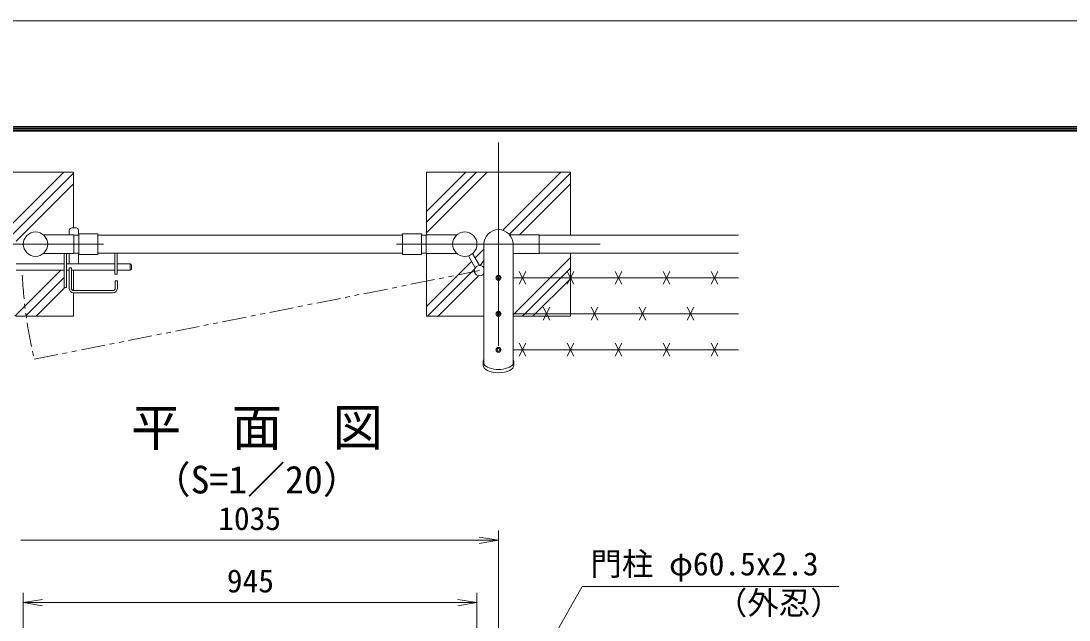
# Model space of a CAD drawing. Units: millimetres, scale not verified. Extents: x -4200 to 4200, y -2970 to 2970.
# Drawn here: x -2539 to -356, y 1722 to 2970 of the extents above; entities that cross this region are included whole.
import ezdxf
from ezdxf.enums import TextEntityAlignment as Align

# ---------------------------------------------------------------- set-up
doc = ezdxf.new("R2010")
doc.units = ezdxf.units.MM
doc.header["$LTSCALE"] = 20
doc.linetypes.add('USER1', pattern=[50.8, 31.75, -6.35, 6.35, -6.35])
doc.linetypes.add('USER3', pattern=[5, 2.5, -0.5, 0.5, -0.5, 0.5, -0.5])
for name, color, linetype, lineweight in [('0-0_D-STR-TXT', 7, 'Continuous', 9), ('0-1_D-TTL', 7, 'Continuous', 9), ('0-2_D-TTL-TXT', 7, 'Continuous', 18), ('0-3_D-STR4', 7, 'Continuous', 9), ('0-4_D-BMK', 2, 'USER1', 13), ('0-5_D-STR1', 1, 'Continuous', 18), ('0-7_D-DCR-HCH', 7, 'Continuous', 9), ('0-8_D-STR3', 3, 'Continuous', 13), ('0-9_D-STR-DIM', 7, 'Continuous', 9), ('0-A_0', 7, 'Continuous', 9)]:
    doc.layers.add(name, color=color, linetype=linetype, lineweight=lineweight)
doc.styles.add('ＭＳ ゴシック', font='')
doc.styles.get('ＭＳ ゴシック').set_extended_font_data('MS Gothic')

# ---------------------------------------------------------------- blocks, each defined once
blk = doc.blocks.new('_Open')
at = {"layer": '0-A_0'}
blk.add_line((-20, 3.33), (0, 0), dxfattribs=at)
blk.add_lwpolyline([(-20, -3.33), (0, 0), (-20, 0)], dxfattribs=at)
blk = doc.blocks.new('MLeader10')
at = {"layer": '0-0_D-STR-TXT'}
blk.add_line((-1505.64, 1537.32), (-1531.08, 1505.74), dxfattribs=at)
for points in [[(-1511.45, 1540.59), (-1369.94, 1791.85), (-842.86, 1791.85), (-835.66, 1791.85)], [(-1517.26, 1543.87), (-1531.08, 1505.74), (-1511.45, 1540.59)]]:
    blk.add_lwpolyline(points, dxfattribs=at)

msp = doc.modelspace()

# ---------------------------------------------------------------- linework, layer by layer
at = {"layer": '0-1_D-TTL', "color": 2, "lineweight": 18}
msp.add_lwpolyline([(-4200, 2970), (4200, 2970), (4200, -2970), (-4200, -2970)], close=True, dxfattribs=at)
at = {"layer": '0-1_D-TTL'}
for points in [[(-3930, 2750), (3930, 2750), (3930, -2750), (-3930, -2750)], [(-3927.5, 2747.5), (3927.5, 2747.5), (3927.5, -2747.5), (-3927.5, -2747.5)], [(-3925, 2745), (3925, 2745), (3925, -2745), (-3925, -2745)], [(-3922.5, 2742.5), (3922.5, 2742.5), (3922.5, -2742.5), (-3922.5, -2742.5)], [(-3920, 2740), (3920, 2740), (3920, -2740), (-3920, -2740)]]:
    msp.add_lwpolyline(points, close=True, dxfattribs=at)
at = {"layer": '0-3_D-STR4'}
for p, q in [((-2429.32, 2654.85), (-2729.32, 2654.85)), ((-2429.32, 2538.65), (-2429.32, 2654.85)), ((-1694.32, 2654.85), (-1394.32, 2654.85)), ((-1694.32, 2524.55), (-1694.32, 2654.85)), ((-1394.32, 2523.85), (-1394.32, 2654.85)), ((-1694.32, 2354.85), (-1694.32, 2485.15)), ((-2429.32, 2408.16), (-2429.32, 2450.65)), ((-2429.32, 2354.85), (-2429.32, 2403.65)), ((-2429.32, 2354.85), (-2549.07, 2354.85)), ((-1694.32, 2354.85), (-1574.57, 2354.85))]:
    msp.add_line(p, q, dxfattribs=at)
msp.add_lwpolyline([(-1514.07, 2354.85), (-1394.32, 2354.85), (-1394.32, 2485.85)], dxfattribs=at)
at = {"layer": '0-4_D-BMK'}
for p, q in [((-1544.32, 2292.72), (-1544.32, 2716.99)), ((-2367.19, 2504.85), (-2791.45, 2504.85)), ((-1756.45, 2504.85), (-1332.19, 2504.85))]:
    msp.add_line(p, q, dxfattribs=at)
at = {"layer": '0-4_D-BMK', "linetype": 'USER3'}
msp.add_line((-2511.21, 2265.02), (-1583.71, 2449.67), dxfattribs=at)
msp.add_arc((-1577.22, 2487.65), 960.15, 182.81239, 193.40726, dxfattribs=at)
at = {"layer": '0-5_D-STR1'}
for p, q in [((-2428.72, 2523.85), (-2418.67, 2523.85)), ((-2378.67, 2523.85), (-1744.47, 2523.85)), ((-1704.47, 2523.85), (-1694.52, 2523.85)), ((-1459.32, 2523.85), (-1044.32, 2523.85)), ((-1574.57, 2254.48), (-1574.57, 2504.85)), ((-1514.07, 2254.48), (-1514.07, 2504.85)), ((-2428.72, 2485.85), (-2418.67, 2485.85)), ((-2378.67, 2485.85), (-1744.47, 2485.85)), ((-1704.47, 2485.85), (-1694.52, 2485.85)), ((-1459.32, 2485.85), (-1044.32, 2485.85)), ((-1576.42, 2259.85), (-1576.42, 2252.93)), ((-1512.22, 2259.85), (-1512.22, 2252.93))]:
    msp.add_line(p, q, dxfattribs=at)
for centre in [(-2508.67, 2504.85), (-1614.47, 2504.85)]:
    msp.add_circle(centre, 25.4, dxfattribs=at)
msp.add_arc((-1544.32, 2504.85), 30.25, 0, 180, dxfattribs=at)
for centre, start_param, end_param in [((-1544.32, 2259.85), 2.8004339, 6.6243441), ((-1544.32, 2252.93), 3.1415927, 6.2831853)]:
    msp.add_ellipse(centre, major_axis=(32.1, 0), ratio=0.5, start_param=start_param, end_param=end_param, dxfattribs=at)
at = {"layer": '0-7_D-DCR-HCH'}
for p, q in [((-2569.65, 2534.68), (-2449.47, 2654.85)), ((-2556.2, 2526.03), (-2429.32, 2652.91)), ((-1694.32, 2528.63), (-1568.1, 2654.85)), ((-1694.32, 2550.73), (-1590.2, 2654.85)), ((-1694.32, 2572.83), (-1612.3, 2654.85)), ((-1534.65, 2534.68), (-1414.47, 2654.85)), ((-1521.18, 2526.05), (-1394.32, 2652.91)), ((-2548.68, 2511.46), (-2429.32, 2630.81)), ((-1500.58, 2524.55), (-1394.32, 2630.81)), ((-1593.03, 2476.3), (-1574.14, 2495.18)), ((-1694.32, 2375), (-1600.37, 2468.96)), ((-1514.07, 2357.43), (-1394.32, 2477.18)), ((-2551.65, 2354.85), (-2455.85, 2450.65)), ((-1692.37, 2354.85), (-1593.85, 2453.37)), ((-1494.55, 2354.85), (-1394.32, 2455.08)), ((-2529.55, 2354.85), (-2448.72, 2435.68)), ((-1670.28, 2354.85), (-1586.01, 2439.12)), ((-1472.45, 2354.85), (-1394.32, 2432.99)), ((-2507.45, 2354.85), (-2447.65, 2414.65))]:
    msp.add_line(p, q, dxfattribs=at)
at = {"layer": '0-8_D-STR3'}
for p, q in [((-2438.22, 2533.65), (-2438.22, 2524.55)), ((-2433.22, 2538.65), (-2424.22, 2538.65)), ((-2419.22, 2533.65), (-2419.22, 2523.85)), ((-2492.64, 2524.55), (-2428.72, 2524.55)), ((-2428.72, 2524.55), (-2428.72, 2485.15)), ((-2418.67, 2526.15), (-2378.67, 2526.15)), ((-2418.67, 2483.55), (-2418.67, 2526.15)), ((-2378.67, 2483.55), (-2378.67, 2526.15)), ((-1744.47, 2526.15), (-1704.47, 2526.15)), ((-1744.47, 2483.55), (-1744.47, 2526.15)), ((-1704.47, 2483.55), (-1704.47, 2526.15)), ((-1630.51, 2524.55), (-1694.92, 2524.55)), ((-1694.92, 2524.55), (-1694.92, 2485.15)), ((-2492.64, 2485.15), (-2428.72, 2485.15)), ((-2444.22, 2485.15), (-2444.22, 2414.65)), ((-2438.22, 2485.15), (-2438.22, 2463.65)), ((-2419.22, 2485.85), (-2419.22, 2463.65)), ((-2418.67, 2483.55), (-2378.67, 2483.55)), ((-2343.22, 2485.85), (-2343.22, 2442.15)), ((-2338.72, 2485.85), (-2338.72, 2442.15)), ((-1744.47, 2483.55), (-1704.47, 2483.55)), ((-1630.51, 2485.15), (-1694.92, 2485.15)), ((-1606.95, 2480.59), (-1592.78, 2455.54)), ((-1598.16, 2485.38), (-1584.07, 2460.46)), ((-1582.22, 2460.37), (-1574.57, 2471.08)), ((-1459.32, 2485.15), (-1514.07, 2485.15)), ((-2549.07, 2463.65), (-2448.72, 2463.65)), ((-2549.07, 2450.65), (-2448.72, 2450.65)), ((-2444.22, 2463.65), (-2343.22, 2463.65)), ((-2444.22, 2450.65), (-2438.22, 2450.65)), ((-2438.22, 2455.65), (-2438.22, 2412.65)), ((-2438.22, 2455.65), (-2433.72, 2455.65)), ((-2433.72, 2455.65), (-2433.72, 2412.65)), ((-2433.72, 2450.65), (-2343.22, 2450.65)), ((-2338.72, 2463.65), (-2311.72, 2463.65)), ((-2338.72, 2450.65), (-2311.72, 2450.65)), ((-2311.72, 2463.65), (-2311.72, 2450.65)), ((-2308.72, 2460.65), (-2308.72, 2453.65)), ((-1501.03, 2448.27), (-1487.61, 2421.44)), ((-1501.03, 2421.44), (-1487.61, 2448.27)), ((-1401.03, 2448.27), (-1387.61, 2421.44)), ((-1401.03, 2421.44), (-1387.61, 2448.27)), ((-1301.03, 2448.27), (-1287.61, 2421.44)), ((-1301.03, 2421.44), (-1287.61, 2448.27)), ((-1201.03, 2448.27), (-1187.61, 2421.44)), ((-1201.03, 2421.44), (-1187.61, 2448.27)), ((-1101.03, 2448.27), (-1087.61, 2421.44)), ((-1101.03, 2421.44), (-1087.61, 2448.27)), ((-2343.22, 2442.15), (-2338.72, 2442.15)), ((-2342.72, 2428.65), (-2342.72, 2412.65)), ((-2342.72, 2428.65), (-2338.22, 2428.65)), ((-2338.22, 2428.65), (-2338.22, 2412.65)), ((-1547.21, 2439.85), (-1550.1, 2434.85)), ((-1541.44, 2439.85), (-1547.21, 2439.85)), ((-1538.55, 2434.85), (-1541.44, 2439.85)), ((-1541.44, 2429.85), (-1538.55, 2434.85)), ((-1044.32, 2434.85), (-1514.07, 2434.85)), ((-2429.22, 2408.15), (-2347.22, 2408.15)), ((-2429.22, 2403.65), (-2347.22, 2403.65)), ((-1547.21, 2364.85), (-1550.1, 2359.85)), ((-1541.44, 2364.85), (-1547.21, 2364.85)), ((-1538.55, 2359.85), (-1541.44, 2364.85)), ((-1541.44, 2354.85), (-1538.55, 2359.85)), ((-1044.32, 2359.85), (-1514.07, 2359.85)), ((-1451.03, 2373.27), (-1437.61, 2346.44)), ((-1451.03, 2346.44), (-1437.61, 2373.27)), ((-1351.03, 2373.27), (-1337.61, 2346.44)), ((-1351.03, 2346.44), (-1337.61, 2373.27)), ((-1251.03, 2373.27), (-1237.61, 2346.44)), ((-1251.03, 2346.44), (-1237.61, 2373.27)), ((-1151.03, 2373.27), (-1137.61, 2346.44)), ((-1151.03, 2346.44), (-1137.61, 2373.27)), ((-1501.03, 2298.27), (-1487.61, 2271.44)), ((-1501.03, 2271.44), (-1487.61, 2298.27)), ((-1401.03, 2298.27), (-1387.61, 2271.44)), ((-1401.03, 2271.44), (-1387.61, 2298.27)), ((-1301.03, 2298.27), (-1287.61, 2271.44)), ((-1301.03, 2271.44), (-1287.61, 2298.27)), ((-1201.03, 2298.27), (-1187.61, 2271.44)), ((-1201.03, 2271.44), (-1187.61, 2298.27)), ((-1101.03, 2298.27), (-1087.61, 2271.44)), ((-1101.03, 2271.44), (-1087.61, 2298.27)), ((-1547.21, 2289.85), (-1550.1, 2284.85)), ((-1541.44, 2289.85), (-1547.21, 2289.85)), ((-1538.55, 2284.85), (-1541.44, 2289.85)), ((-1541.44, 2279.85), (-1538.55, 2284.85)), ((-1044.32, 2284.85), (-1514.07, 2284.85))]:
    msp.add_line(p, q, dxfattribs=at)
for points in [[(-1459.32, 2485.15), (-1459.32, 2524.55), (-1521.37, 2524.55)], [(-2448.72, 2485.15), (-2448.72, 2414.65), (-2444.22, 2414.65)], [(-1550.1, 2434.85), (-1547.21, 2429.85), (-1541.44, 2429.85)], [(-1550.1, 2359.85), (-1547.21, 2354.85), (-1541.44, 2354.85)], [(-1550.1, 2284.85), (-1547.21, 2279.85), (-1541.44, 2279.85)]]:
    msp.add_lwpolyline(points, dxfattribs=at)
for centre, radius in [((-1544.32, 2434.85), 4.9), ((-1544.32, 2434.85), 3), ((-1544.32, 2359.85), 4.9), ((-1544.32, 2359.85), 3), ((-1544.32, 2284.85), 4.9), ((-1544.32, 2284.85), 3)]:
    msp.add_circle(centre, radius, dxfattribs=at)
for centre, radius, start, end in [((-2433.22, 2533.65), 5, 90, 180), ((-2424.22, 2533.65), 5, 0, 90), ((-2311.72, 2460.65), 3, 0, 90), ((-2311.72, 2453.65), 3, 270, 0), ((-1583.71, 2449.67), 10.8, 32.20499, 327.79501), ((-2429.22, 2412.65), 9, 180, 270), ((-2429.22, 2412.65), 4.5, 180, 270), ((-2347.22, 2412.65), 4.5, 270, 0), ((-2347.22, 2412.65), 9, 270, 0)]:
    msp.add_arc(centre, radius, start, end, dxfattribs=at)
at = {"layer": '0-9_D-STR-DIM'}
for p, q in [((-1544.32, 1635.52), (-1544.32, 1908.03)), ((-2539.32, 1888.03), (-1584.32, 1888.03)), ((-2534.07, 1584.37), (-2534.07, 1778.03)), ((-1589.07, 1584.37), (-1589.07, 1778.03)), ((-2494.07, 1758.03), (-1629.07, 1758.03))]:
    msp.add_line(p, q, dxfattribs=at)

# ---------------------------------------------------------------- block references
at = {"layer": '0-0_D-STR-TXT'}
msp.add_blockref('MLeader10', (0, 0), dxfattribs=at)
at = {"layer": '0-9_D-STR-DIM', "xscale": 2, "yscale": 2}
for p in [(-1544.32, 1888.03), (-1589.07, 1758.03)]:
    msp.add_blockref('_Open', p, dxfattribs=at)
at = {"layer": '0-9_D-STR-DIM', "xscale": 2, "yscale": 2, "rotation": 180}
msp.add_blockref('_Open', (-2534.07, 1758.03), dxfattribs=at)

# ---------------------------------------------------------------- texts
at = {"layer": '0-0_D-STR-TXT', "style": 'ＭＳ ゴシック'}
for s, p in [('門柱 φ60.5x2.3', (-1352.89, 1800.22)), ('（外忍）', (-1091.73, 1718.94))]:
    msp.add_text(s, height=48.09, dxfattribs=at).set_placement(p, align=Align.BOTTOM_LEFT)
at = {"layer": '0-2_D-TTL-TXT', "style": 'ＭＳ ゴシック'}
for s, height, p in [('平\u3000面\u3000図', 76.98, (-2309.81, 2061.33)), ('（S=1／20）', 57.77, (-2264.33, 1968.13))]:
    msp.add_text(s, height=height, dxfattribs=at).set_placement(p, align=Align.BOTTOM_LEFT)
at = {"layer": '0-9_D-STR-DIM', "style": 'ＭＳ ゴシック'}
for s, p in [('1035', (-2128.07, 1894.78)), ('945', (-2110.05, 1764.78))]:
    msp.add_text(s, height=48.09, dxfattribs=at).set_placement(p, align=Align.BOTTOM_LEFT)

doc.saveas('drawing.dxf')
